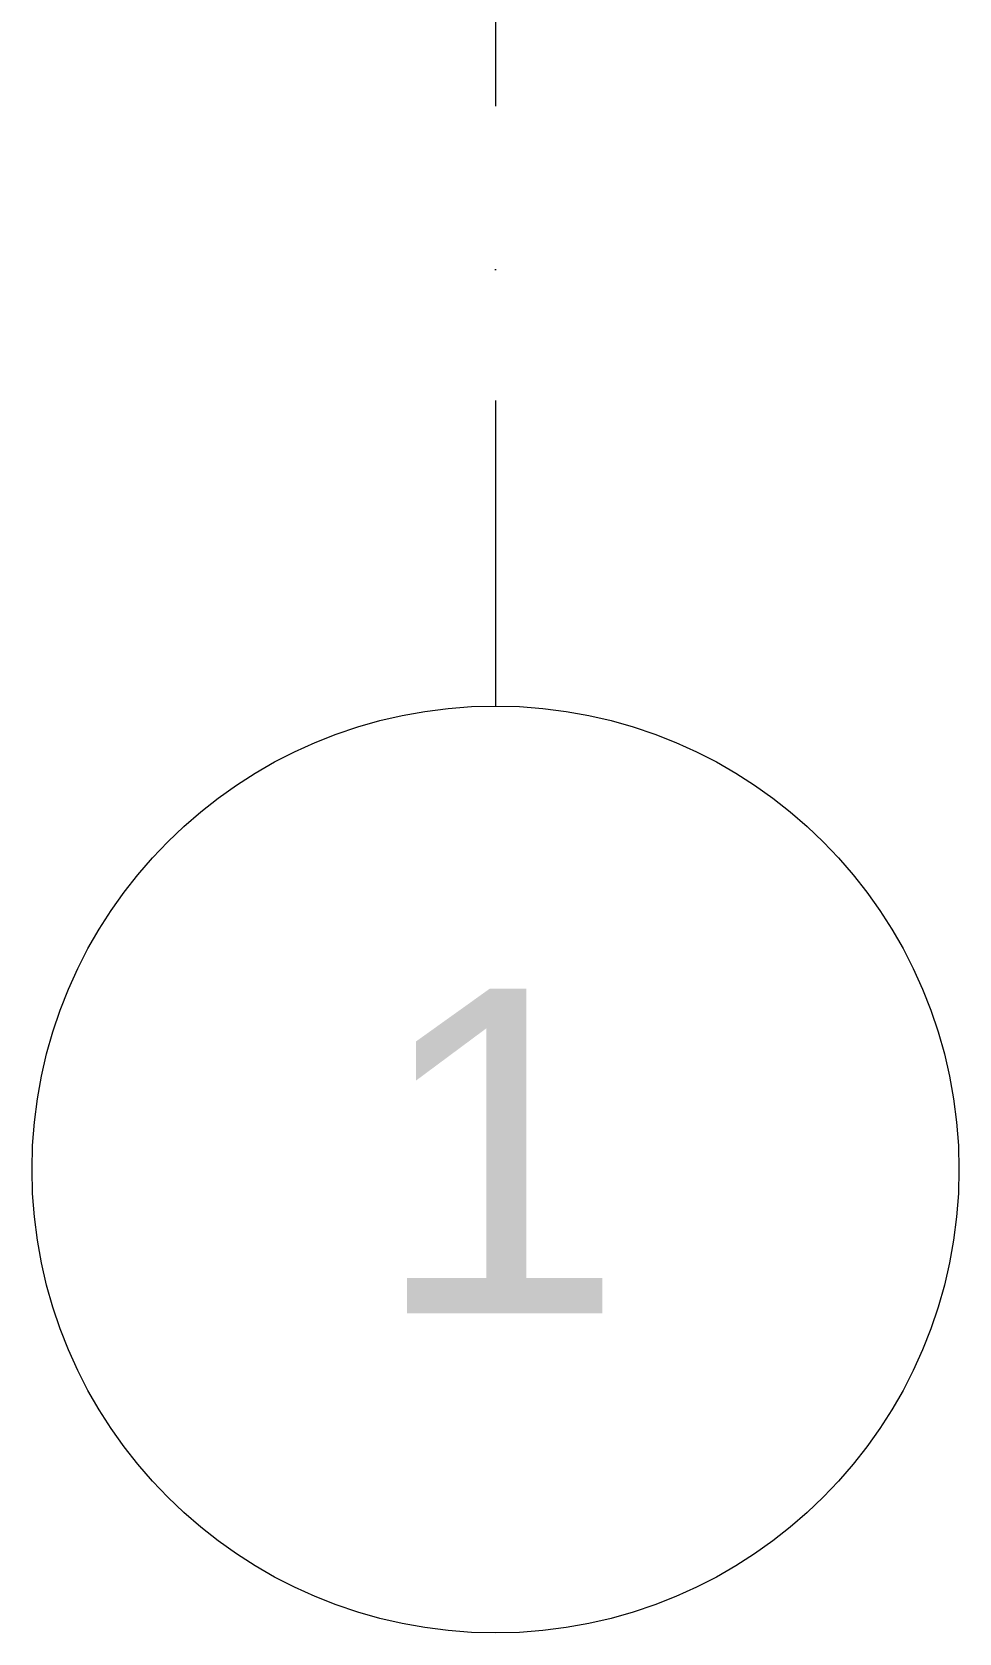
# Model space of a CAD drawing. Header units: feet. Extents: x -10410 to 374725, y -46422 to 88923.
# Drawn here: x 346512 to 347512, y -3013 to -1286 of the extents above; entities that cross this region are included whole.
import ezdxf

# ---------------------------------------------------------------- set-up
doc = ezdxf.new("R2010")
doc.units = ezdxf.units.FT
doc.header["$MEASUREMENT"] = 0
doc.linetypes.add('Штрихпунктирная', pattern=[670.277762, 352.777767, -176.388884, 0, -141.111112])
doc.layers.add('Элемент Модели - Оси_Ном._пера__1', color=7, linetype='Continuous', lineweight=20)
doc.layers.add('Элемент Модели - Оси_Ном._пера__20', color=1, linetype='Continuous', lineweight=0)
doc.layers.add('Элемент Модели - Оси_Ном._пера__94', color=7, linetype='Continuous', lineweight=5, true_color=0xdc4f00)
doc.styles.add('СГЕНЕРИР_СТИЛЬ_1', font='arial.ttf')

msp = doc.modelspace()

# ---------------------------------------------------------------- linework, layer by layer
at = {"layer": 'Элемент Модели - Оси_Ном._пера__20', "linetype": 'Continuous'}
msp.add_circle((347012.29196, -2513.23559), 500, dxfattribs=at)
at = {"layer": 'Элемент Модели - Оси_Ном._пера__94', "linetype": 'Штрихпунктирная'}
msp.add_line((347012.29196, -1013.23559), (347012.29196, -2013.23559), dxfattribs=at)

# ---------------------------------------------------------------- texts
at = {"layer": 'Элемент Модели - Оси_Ном._пера__1', "linetype": 'Continuous', "insert": (346879.48696, -2668.22851), "char_height": 350, "attachment_point": 7, "style": 'СГЕНЕРИР_СТИЛЬ_1'}
msp.add_mtext('\\A1;{\\fArial|b0|i0|c204|p38;1}', dxfattribs=at)

doc.saveas('drawing.dxf')
